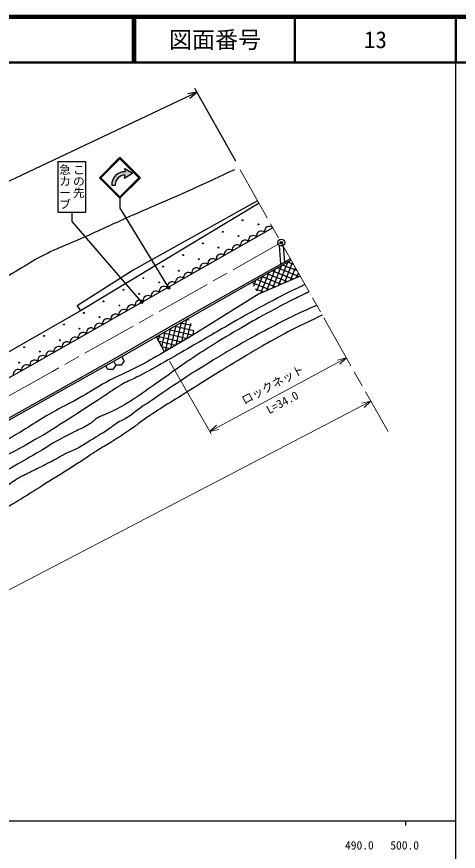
# Model space of a CAD drawing. Units: millimetres at full size, sheet at 1:1000; details may follow other scales. Extents: x 40000 to 680000, y 20000 to 380000.
# Drawn here: x 483508 to 579500, y 198357 to 380000 of the extents above; entities that cross this region are included whole.
import ezdxf
from ezdxf.enums import TextEntityAlignment as Align

# ---------------------------------------------------------------- set-up
doc = ezdxf.new("R2010")
doc.units = ezdxf.units.MM
doc.header["$LTSCALE"] = 1000
doc.header["$PDMODE"] = 32
doc.header["$PDSIZE"] = 500
doc.linetypes.add('CHAIN', pattern=[18.5, 12, -1.5, 3.5, -1.5])
for name, color, linetype, lineweight in [('M-BGD', 7, 'Continuous', 25), ('M-BMK', 2, 'CHAIN', 13), ('M-BMK-SRVR', 3, 'Continuous', 25), ('M-STR-HTXT', 7, 'Continuous', 13), ('M-STR-STRC', 7, 'Continuous', 25), ('M-TTL', 2, 'Continuous', 140), ('M-TTL-BAND', 7, 'Continuous', 25), ('M-TTL-LINE', 7, 'Continuous', 50)]:
    doc.layers.add(name, color=color, linetype=linetype, lineweight=lineweight)
doc.layers.add('M-TTL-TXT', color=7, linetype='Continuous')
doc.styles.add('@ＭＳ ゴシック', font='')
doc.styles.add('ＭＳ ゴシック', font='')
doc.styles.get('@ＭＳ ゴシック').set_extended_font_data('@MS Gothic')
doc.styles.get('ＭＳ ゴシック').set_extended_font_data('MS Gothic')

msp = doc.modelspace()

# ---------------------------------------------------------------- hatches: boundary and pattern name
at = {"layer": 'M-BGD'}
h = msp.add_hatch(dxfattribs=at)
h.set_pattern_fill('USER', color=256, style=0, pattern_type=2)
h.set_pattern_definition([(248.44521, (373561971, -178580928), (930.06666, -367.39082), []), (338.44521, (373561971, -178580928), (367.39082, 930.06666), [])])
h.paths.add_polyline_path([(545131, 323551), (536087, 319629), (534573, 322114), (543197, 326977)])
h = msp.add_hatch(dxfattribs=at)
h.set_pattern_fill('USER', color=256, style=0, pattern_type=2)
h.set_pattern_definition([(257.10696, (373540872, -178594140), (974.78829, -223.13176), []), (347.10696, (373540872, -178594140), (223.13176, 974.78829), [])])
h.paths.add_polyline_path([(522303, 310979), (521450, 310444), (515639, 307051), (513879, 310318), (520833, 314334)])
at = {"layer": 'M-STR-STRC'}
msp.add_hatch(color=256, dxfattribs=at).paths.add_polyline_path([(507011, 346267), (507101, 346267), (506920, 346820, -0.69923), (507030, 346907), (508673, 345892), (507030, 344877, -0.69923), (506920, 344964), (507101, 345518), (507011, 345518, 0.41421), (504912, 343419), (504912, 343259), (504162, 343259), (504162, 343419, -0.41421)])

# ---------------------------------------------------------------- linework, layer by layer
at = {"layer": 'M-BGD'}
for p, q in [((540909, 326146), (540618, 330204)), ((541772, 326632), (541515, 329958)), ((506854, 305087), (506367, 306010)), ((503316, 303221), (502890, 304028)), ((505085, 304154), (504434, 303245)), ((505085, 304154), (504632, 305013)), ((506203, 304178), (505085, 304154)), ((506854, 305087), (506203, 304178)), ((504434, 303245), (503316, 303221))]:
    msp.add_line(p, q, dxfattribs=at)
for points in [[(535883, 339935), (508788, 324844), (496637, 317096), (497362, 315995)], [(536194, 339384), (497362, 315995), (438576, 282314), (432166, 278869), (425108, 275519), (415867, 271553), (411871, 270025), (408415, 268732), (399764, 265887), (392009, 263772), (386578, 262425), (381406, 261426)], [(539187, 334082), (486347, 303945), (452031, 284682), (440813, 278391), (436535, 276054), (428670, 272277), (424252, 270179), (418602, 267692), (411440, 264855), (402945, 261789), (390634, 258070), (383927, 256340)], [(543001, 327325), (523034, 316066), (513555, 310592), (503985, 305102), (492342, 298550), (479143, 291185), (457294, 279029), (443825, 271595), (435762, 267047), (426900, 262239), (416919, 258609), (410966, 256583), (403528, 254150), (396138, 251804), (385997, 248971)], [(543197, 326977), (523232, 315719), (513889, 310323), (504183, 304755), (492538, 298201), (479338, 290836), (457488, 278679), (444020, 271245), (435955, 266697), (427064, 261873), (417051, 258232), (407173, 254869), (403666, 253722), (396267, 251372), (386110, 248536)], [(545131, 323551), (536087, 319629), (521450, 310444), (515639, 307051), (513879, 310318)]]:
    msp.add_lwpolyline(points, dxfattribs=at)
for centre in [(532622, 335691), (536042, 334792), (528304, 333170), (523986, 330649), (531724, 332272), (527406, 329751), (519668, 328128), (523088, 327230), (515350, 325607), (515350, 325607), (518770, 324709), (518770, 324709), (511032, 323086), (511032, 323086), (514452, 322188), (514452, 322188), (506714, 320566), (510134, 319667), (502396, 318045), (505816, 317146), (498078, 315524), (501498, 314625), (493760, 313003), (489456, 310533), (489456, 310533), (497180, 312104), (492862, 309585), (492862, 309585), (485102, 308075), (485102, 308075), (488508, 307127), (488508, 307127), (484017, 304707)]:
    msp.add_circle(centre, 100, dxfattribs=at)
for centre, radius, start, end in [((538460, 333310), 1060, 46.7131, 192.68368), ((536698, 332306), 1060, 46.7131, 192.68368), ((533176, 330296), 1060, 46.7131, 192.68368), ((534937, 331301), 1060, 46.7131, 192.68368), ((529653, 328287), 1060, 46.7131, 192.68368), ((531414, 329292), 1060, 46.7131, 192.68368), ((526130, 326278), 1060, 46.7131, 192.68368), ((527892, 327283), 1060, 46.7131, 192.68368), ((522608, 324269), 1060, 46.7131, 192.68368), ((524369, 325274), 1060, 46.7131, 192.68368), ((520846, 323264), 1060, 46.7131, 192.68368), ((517324, 321255), 1060, 46.7131, 192.68368), ((519085, 322260), 1060, 46.7131, 192.68368), ((513801, 319246), 1060, 46.7131, 192.68368), ((515562, 320251), 1060, 46.7131, 192.68368), ((510278, 317237), 1060, 46.7131, 192.68368), ((512040, 318241), 1060, 46.7131, 192.68368), ((506756, 315228), 1060, 46.7131, 192.68368), ((508517, 316232), 1060, 46.7131, 192.68368), ((503233, 313219), 1060, 46.7131, 192.68368), ((504994, 314223), 1060, 46.7131, 192.68368), ((501472, 312214), 1060, 46.7131, 192.68368), ((497949, 310205), 1060, 46.7131, 192.68368), ((499710, 311209), 1060, 46.7131, 192.68368), ((494426, 308196), 1060, 46.7131, 192.68368), ((496188, 309200), 1060, 46.7131, 192.68368), ((490904, 306186), 1060, 46.7131, 192.68368), ((492665, 307191), 1060, 46.7131, 192.68368), ((487381, 304177), 1060, 46.7131, 192.68368), ((489142, 305182), 1060, 46.7131, 192.68368), ((485610, 303141), 1090, 47.48045, 191.13229), ((483804, 302127), 1090, 47.48045, 191.13229)]:
    msp.add_arc(centre, radius, start, end, dxfattribs=at)
for points, knots in [([(530832, 346703), (526867, 344818), (525833, 344344), (522611, 342869), (516908, 340258), (513629, 338983), (507905, 336417), (504308, 334804), (502310, 333861), (498719, 332236), (494868, 330493), (492585, 329780), (488844, 327813), (486818, 326748), (485754, 326024), (483783, 324861), (480267, 322785), (478343, 321543), (474797, 319518), (472144, 318003), (470562, 317327), (467900, 315827), (464626, 313981), (462862, 312827), (459595, 310970), (456974, 309479), (455488, 308676), (452843, 307230), (451038, 306243), (449947, 305828), (448210, 304727), (446378, 303565), (445444, 302777), (443689, 301504), (442004, 300281), (441140, 299484), (439408, 298329), (438308, 297596), (437658, 297231), (436474, 296646), (434278, 295562), (432951, 295168), (430707, 294187), (425975, 292118), (423333, 290938), (418643, 288777), (415863, 287497), (414309, 286770), (411558, 285428), (410204, 284767), (409427, 284425), (408124, 283668), (407158, 283107), (406667, 282714), (405719, 282122), (402115, 279872), (400093, 278609), (396368, 276566), (394316, 275442), (393156, 274803), (390968, 273973), (389035, 273241), (387887, 273011), (385874, 272540), (381923, 271615), (379628, 271509), (375620, 270878), (373676, 270573), (372577, 270464), (370635, 270145), (366137, 269406), (363646, 268824), (359140, 268140), (355768, 267628), (353880, 267294), (350480, 267031), (348740, 266896), (347759, 266833), (346015, 266881), (344176, 266932), (343149, 267057), (341321, 267262), (335523, 267911), (332314, 268569), (326554, 269494), (322973, 270069), (320891, 270071), (317404, 271063), (315651, 271561), (314766, 272124), (313083, 272823), (310222, 274010), (308577, 274585), (305785, 275928), (302865, 277332), (301204, 278093), (298444, 279790), (295871, 281374), (294411, 282263), (292071, 284174), (290744, 285258), (290180, 286063), (288956, 287261), (287240, 288942), (286288, 289895), (284544, 291546), (282900, 293103), (281994, 293993), (280284, 295477), (279118, 296488), (278452, 297040), (277242, 297999), (274736, 299986), (273140, 300865), (270753, 302995), (269013, 304548), (268170, 305562), (266618, 307302), (265725, 308303), (265280, 308911), (264443, 309959), (262876, 311922), (262236, 313210), (260588, 315105), (260254, 315489), (260146, 315627), (259722, 316077)], [0, 0, 0, 0, 1, 1, 1, 2, 2, 2, 3, 3, 3, 4, 4, 4, 5, 5, 5, 6, 6, 6, 7, 7, 7, 8, 8, 8, 9, 9, 9, 10, 10, 10, 11, 11, 11, 12, 12, 12, 13, 13, 13, 14, 14, 14, 15, 15, 15, 16, 16, 16, 17, 17, 17, 18, 18, 18, 19, 19, 19, 20, 20, 20, 21, 21, 21, 22, 22, 22, 23, 23, 23, 24, 24, 24, 25, 25, 25, 26, 26, 26, 27, 27, 27, 28, 28, 28, 29, 29, 29, 30, 30, 30, 31, 31, 31, 32, 32, 32, 33, 33, 33, 34, 34, 34, 35, 35, 35, 36, 36, 36, 37, 37, 37, 38, 38, 38, 39, 39, 39, 40, 40, 40, 41, 41, 41, 42, 42, 42, 42]), ([(546160, 321728), (542366, 319880), (541357, 319383), (538328, 317784), (535081, 316069), (533302, 315033), (530111, 313215), (526399, 311101), (524353, 309860), (520653, 307724), (518423, 306437), (517187, 305693), (514935, 304444), (512849, 303286), (511691, 302617), (509572, 301522), (508413, 300923), (507698, 300714), (506564, 300070), (504682, 299002), (503727, 298239), (501913, 297061), (499490, 295489), (498158, 294570), (495721, 293021), (492856, 291199), (491281, 290128), (488350, 288414), (483974, 285854), (481416, 284606), (476926, 282250), (474157, 280797), (472628, 279935), (469796, 278609), (468030, 277782), (466963, 277496), (465194, 276677), (460535, 274518), (458006, 273141), (453395, 270881), (450034, 269235), (448176, 268260), (444787, 266674), (443164, 265914), (442275, 265438), (440604, 264789), (438829, 264100), (438173, 263920), (435963, 263295)], [0, 0, 0, 0, 1, 1, 1, 2, 2, 2, 3, 3, 3, 4, 4, 4, 5, 5, 5, 6, 6, 6, 7, 7, 7, 8, 8, 8, 9, 9, 9, 10, 10, 10, 11, 11, 11, 12, 12, 12, 13, 13, 13, 14, 14, 14, 15, 15, 15, 16, 16, 16, 16]), ([(547063, 320128), (545686, 319483), (545327, 319305), (544223, 318760), (542035, 317680), (540838, 317017), (538689, 315860), (536187, 314513), (534796, 313738), (532341, 312308), (529838, 310851), (528445, 310017), (525995, 308474), (524130, 307298), (523079, 306647), (521259, 305403), (517617, 302913), (515646, 301419), (512022, 298904), (510526, 297866), (509703, 297260), (508165, 296285), (506419, 295178), (505358, 294691), (503505, 293776), (502609, 293334), (502038, 293227), (501172, 292730), (500345, 292256), (500034, 291761), (499221, 291264), (498212, 290646), (497573, 290433), (496520, 289894), (495030, 289132), (494180, 288731), (492714, 287922), (490752, 286840), (489725, 286109), (487791, 284977), (485616, 283704), (484375, 283029), (482196, 281762), (480054, 280517), (478863, 279807), (476725, 278555), (473537, 276687), (471778, 275593), (468560, 273776), (465688, 272155), (464059, 271283), (461133, 269762), (458502, 268394), (457058, 267556), (454335, 266382), (450576, 264762), (448378, 264054), (444448, 262910), (441473, 262044), (439794, 261517), (436724, 261102), (434585, 260813), (433787, 260743), (431216, 260661)], [0, 0, 0, 0, 1, 1, 1, 2, 2, 2, 3, 3, 3, 4, 4, 4, 5, 5, 5, 6, 6, 6, 7, 7, 7, 8, 8, 8, 9, 9, 9, 10, 10, 10, 11, 11, 11, 12, 12, 12, 13, 13, 13, 14, 14, 14, 15, 15, 15, 16, 16, 16, 17, 17, 17, 18, 18, 18, 19, 19, 19, 20, 20, 20, 21, 21, 21, 21]), ([(548737, 317163), (546448, 316180), (545830, 315911), (544001, 315037), (542041, 314100), (540974, 313512), (539050, 312504), (536647, 311245), (535297, 310544), (532938, 309206), (529643, 307335), (527819, 306247), (524598, 304252), (522365, 302869), (521134, 302062), (518936, 300624), (516771, 299206), (515593, 298361), (513451, 296909), (512045, 295957), (511232, 295462), (509853, 294471), (509125, 293948), (508772, 293581), (508032, 293075), (507101, 292440), (506468, 292267), (505522, 291656), (504700, 291126), (504280, 290769), (503467, 290226), (501746, 289080), (500742, 288498), (498977, 287420), (497919, 286774), (497366, 286337), (496250, 285798), (495454, 285414), (494962, 285297), (494173, 284899), (493865, 284744), (493704, 284636), (493402, 284470), (492003, 283703), (491212, 283288), (489799, 282547), (488785, 282015), (488206, 281739), (487184, 281224), (485968, 280611), (485256, 280326), (484068, 279660), (482822, 278961), (482239, 278381), (481019, 277638), (478563, 276144), (477184, 275300), (474607, 274027), (471558, 272520), (469788, 271806), (466692, 270400), (461918, 268232), (459236, 267036), (454447, 264903), (452064, 263841), (450783, 263111), (448337, 262202), (446791, 261627), (445912, 261325), (444312, 260928), (442279, 260422), (441095, 260336), (439014, 260100), (437166, 259890), (436118, 259910), (434261, 259815), (432142, 259705), (431464, 259684), (428833, 259593)], [0, 0, 0, 0, 1, 1, 1, 2, 2, 2, 3, 3, 3, 4, 4, 4, 5, 5, 5, 6, 6, 6, 7, 7, 7, 8, 8, 8, 9, 9, 9, 10, 10, 10, 11, 11, 11, 12, 12, 12, 13, 13, 13, 14, 14, 14, 15, 15, 15, 16, 16, 16, 17, 17, 17, 18, 18, 18, 19, 19, 19, 20, 20, 20, 21, 21, 21, 22, 22, 22, 23, 23, 23, 24, 24, 24, 25, 25, 25, 26, 26, 26, 26]), ([(549923, 315062), (544753, 312559), (543324, 311891), (539219, 309622), (535795, 307729), (533927, 306579), (530581, 304552), (526652, 302171), (524485, 300782), (520596, 298336), (516874, 295997), (514713, 294799), (511110, 292280), (510171, 291624), (509687, 291199), (508757, 290530), (506735, 289076), (505531, 288363), (503427, 287032), (502463, 286422), (501875, 286159), (500914, 285545), (499602, 284707), (498931, 284141), (497626, 283293), (495182, 281706), (493784, 280860), (491308, 279323), (487014, 276659), (484660, 275080), (480291, 272542), (475079, 269514), (472114, 267892), (466758, 265127), (463573, 263483), (461824, 262462), (458492, 261142), (455229, 259850), (453335, 259294), (449989, 258233), (447260, 257367), (445759, 256764), (442967, 256125), (441588, 255810), (440795, 255685), (439382, 255609), (436678, 255464), (435186, 256100), (432501, 256445), (430930, 256646), (430067, 256941), (428484, 256987), (427747, 257009), (427282, 257128), (426603, 256843), (425478, 256371), (424668, 256111), (424034, 255070), (423449, 254112), (423540, 253390), (423201, 252320), (422713, 250777), (422680, 249805), (421904, 248384), (420886, 246519), (420129, 245502), (418495, 244143), (417311, 243158), (416454, 242784), (414968, 242379), (413537, 241989), (412671, 242097), (411193, 241979), (409746, 241864), (408889, 242134), (407481, 241778), (406053, 241417), (405316, 240941), (404096, 240115), (402692, 239165), (402181, 238285), (401066, 237008), (398726, 234332), (398182, 232987), (396180, 229330)], [0, 0, 0, 0, 1, 1, 1, 2, 2, 2, 3, 3, 3, 4, 4, 4, 5, 5, 5, 6, 6, 6, 7, 7, 7, 8, 8, 8, 9, 9, 9, 10, 10, 10, 11, 11, 11, 12, 12, 12, 13, 13, 13, 14, 14, 14, 15, 15, 15, 16, 16, 16, 17, 17, 17, 18, 18, 18, 19, 19, 19, 20, 20, 20, 21, 21, 21, 22, 22, 22, 23, 23, 23, 24, 24, 24, 25, 25, 25, 26, 26, 26, 27, 27, 27, 28, 28, 28, 28]), ([(515639, 307051), (512789, 305412), (512018, 304974), (509648, 303732), (507092, 302393), (505557, 301844), (503015, 300478), (500543, 299148), (499264, 298215), (496820, 296835), (494634, 295602), (493334, 295050), (491154, 293807), (487443, 291691), (485528, 290226), (481800, 288142), (477857, 285937), (475569, 284850), (471589, 282714), (466078, 279756), (463058, 277972), (457509, 275087), (452453, 272457), (449634, 270952), (444464, 268554), (441450, 267156), (440457, 266699), (436700, 265081)], [0, 0, 0, 0, 1, 1, 1, 2, 2, 2, 3, 3, 3, 4, 4, 4, 5, 5, 5, 6, 6, 6, 7, 7, 7, 8, 8, 8, 9, 9, 9, 9])]:
    msp.add_open_spline(points, degree=3, knots=knots, dxfattribs=at)
at = {"layer": 'M-BMK'}
msp.add_line((532067, 346695), (564221, 289732), dxfattribs=at)
msp.add_lwpolyline([(541014, 330845), (491278, 302754), (442462, 275501)], dxfattribs=at)
at = {"layer": 'M-BMK-SRVR'}
msp.add_circle((541014, 330845), 750, dxfattribs=at)
msp.add_point((541014, 330845), dxfattribs=at)
msp.add_point((541014, 330845), dxfattribs=at)
at = {"layer": 'M-STR-HTXT'}
for p, q in [((525489, 289727), (555186, 305738)), ((555186, 305738), (553240, 305277)), ((553731, 304366), (555186, 305738)), ((525778, 289221), (516725, 305024)), ((423847, 224996), (560503, 296318)), ((560503, 296318), (558551, 295884)), ((559030, 294966), (560503, 296318)), ((526944, 291099), (525489, 289727)), ((525489, 289727), (527435, 290188))]:
    msp.add_line(p, q, dxfattribs=at)
at = {"layer": 'M-STR-STRC'}
for p, q in [((384183, 298146), (522697, 363565)), ((522697, 363565), (520729, 363208)), ((521171, 362272), (522697, 363565)), ((531172, 348534), (522251, 364356)), ((505934, 349416), (501479, 344961)), ((505934, 349098), (501797, 344961)), ((510389, 344961), (505934, 349416)), ((510071, 344961), (505934, 349098)), ((492467, 348460), (492467, 337460)), ((492467, 348460), (498467, 348460)), ((498467, 348460), (498467, 337460)), ((507101, 346267), (506856, 346267)), ((507101, 345518), (506856, 345518)), ((506920, 346820), (507101, 346267)), ((506920, 344964), (507101, 345518)), ((507101, 346267), (507011, 346267)), ((507101, 345518), (507011, 345518)), ((508673, 345892), (507030, 346907)), ((508673, 345892), (507030, 344877)), ((501479, 344961), (505934, 340507)), ((501797, 344961), (505934, 340825)), ((504162, 343419), (504162, 343259)), ((504912, 343419), (504912, 343259)), ((505934, 340507), (510389, 344961)), ((505934, 340825), (510071, 344961)), ((504912, 343259), (504162, 343259)), ((505934, 340507), (505934, 338507)), ((516574, 320956), (505934, 338507)), ((492467, 337460), (498467, 337460)), ((495467, 337460), (495467, 335460)), ((495467, 335460), (510560, 317924))]:
    msp.add_line(p, q, dxfattribs=at)
for centre, radius in [((516574, 320956), 250), ((516574, 320956), 200), ((516574, 320956), 150), ((516574, 320956), 100), ((516574, 320956), 50), ((516574, 320956), 20), ((510658, 317810), 150), ((510658, 317810), 120), ((510658, 317810), 90), ((510658, 317810), 60), ((510658, 317810), 30)]:
    msp.add_circle(centre, radius, dxfattribs=at)
for centre, radius, start, end in [((507011, 343419), 2848, 90, 180), ((507011, 343419), 2099, 90, 180), ((506991, 346843), 75, 58.28723, 198.13651), ((506991, 344941), 75, 161.86349, 301.71277)]:
    msp.add_arc(centre, radius, start, end, dxfattribs=at)
for p in [(516574, 320956), (510658, 317810)]:
    msp.add_point(p, dxfattribs=at)
at = {"layer": 'M-TTL'}
msp.add_line((680000, 380000), (40000, 380000), dxfattribs=at)
at = {"layer": 'M-TTL-BAND'}
for p, q in [((579000, 20000), (579000, 370000)), ((40000, 205000), (579000, 205000)), ((568000, 205000), (568000, 204000))]:
    msp.add_line(p, q, dxfattribs=at)
at = {"layer": 'M-TTL-LINE'}
for p, q in [((508747, 380000), (508747, 370000)), ((509247, 380000), (509247, 370000)), ((543997, 380000), (543997, 370000)), ((579000, 380000), (579000, 370000)), ((40000, 370000), (680000, 370000))]:
    msp.add_line(p, q, dxfattribs=at)

# ---------------------------------------------------------------- texts
at = {"layer": 'M-STR-HTXT', "style": 'ＭＳ ゴシック'}
msp.add_text('ロックネット', height=1833, rotation=28.332, dxfattribs=at).set_placement((539863, 298613), align=Align.BOTTOM_CENTER)
at = {"layer": 'M-STR-HTXT', "style": '@ＭＳ ゴシック'}
msp.add_text('L=34.0', height=1833, rotation=28.332, dxfattribs=at).set_placement((540812, 296852), align=Align.TOP_CENTER)
at = {"layer": 'M-STR-STRC', "style": '@ＭＳ ゴシック'}
for s, p in [('急カーブ', (493967, 347960)), ('この先', (496967, 347960))]:
    msp.add_text(s, height=1833, rotation=270, dxfattribs=at).set_placement(p, align=Align.MIDDLE_LEFT)
at = {"layer": 'M-TTL-BAND', "style": 'ＭＳ ゴシック'}
for s, p in [('490.0', (558000, 198195)), ('500.0', (567844, 198195))]:
    msp.add_text(s, height=1833, dxfattribs=at).set_placement(p, align=Align.BOTTOM_CENTER)
at = {"layer": 'M-TTL-TXT', "style": 'ＭＳ ゴシック'}
for s, p in [('図面番号', (526622, 375000)), ('13', (561497, 375000))]:
    msp.add_text(s, height=3666, dxfattribs=at).set_placement(p, align=Align.MIDDLE_CENTER)

doc.saveas('drawing.dxf')
